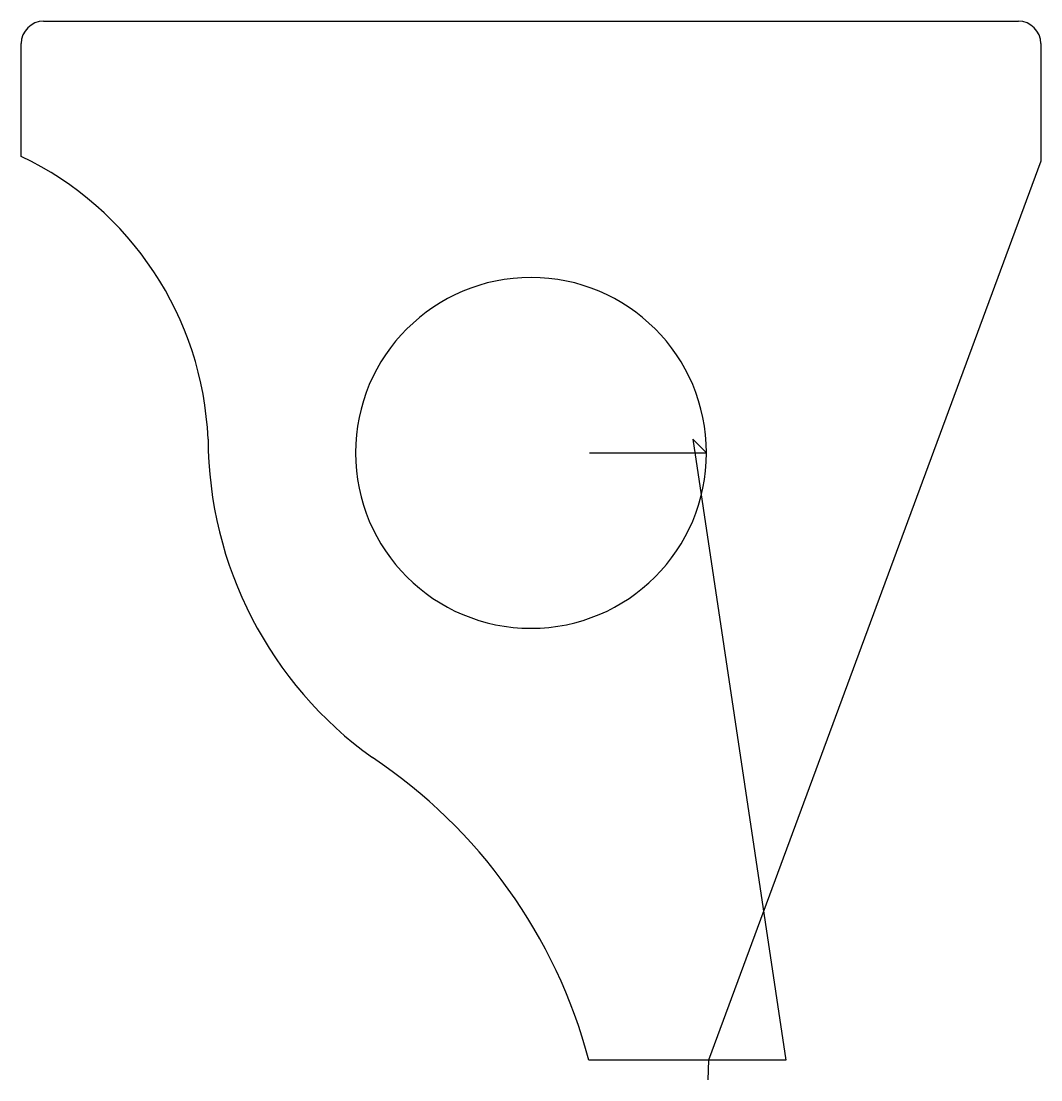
# Model space of a CAD drawing. Header units: metres. Extents: x 19 to 281, y 509 to 781.
import ezdxf

# ---------------------------------------------------------------- set-up
doc = ezdxf.new("R2010")
doc.units = ezdxf.units.M

msp = doc.modelspace()

# ---------------------------------------------------------------- linework, layer by layer
at = {"layer": 'TOOL_0'}
for p, q in [((24.834, 780.534), (274.834, 780.534)), ((19.084, 745.837), (19.084, 774.784)), ((280.584, 774.784), (280.584, 744.65)), ((280.584, 744.65), (195.356, 514.034)), ((194.834, 669.784), (191.298, 673.32)), ((191.298, 673.32), (215.18, 514.035)), ((164.834, 669.784), (194.834, 669.784)), ((195.356, 514.035), (164.641, 514.035)), ((195.356, 514.034), (195.222, 508.955)), ((215.18, 514.035), (195.356, 514.035))]:
    msp.add_line(p, q, dxfattribs=at)
for centre, radius, start, end in [((24.834, 774.784), 5.75, 90, 180), ((274.834, 774.784), 5.75, 0, 90), ((-17.168, 669.783), 84.252, 2.42442, 64.51467), ((149.834, 669.784), 45, 0, 180), ((167.925, 673.665), 100.917, 180.18055, 234.39368), ((149.834, 669.784), 45, 180, 0), ((34.469, 479.583), 134.654, 14.8243, 56.30557)]:
    msp.add_arc(centre, radius, start, end, dxfattribs=at)

doc.saveas('drawing.dxf')
